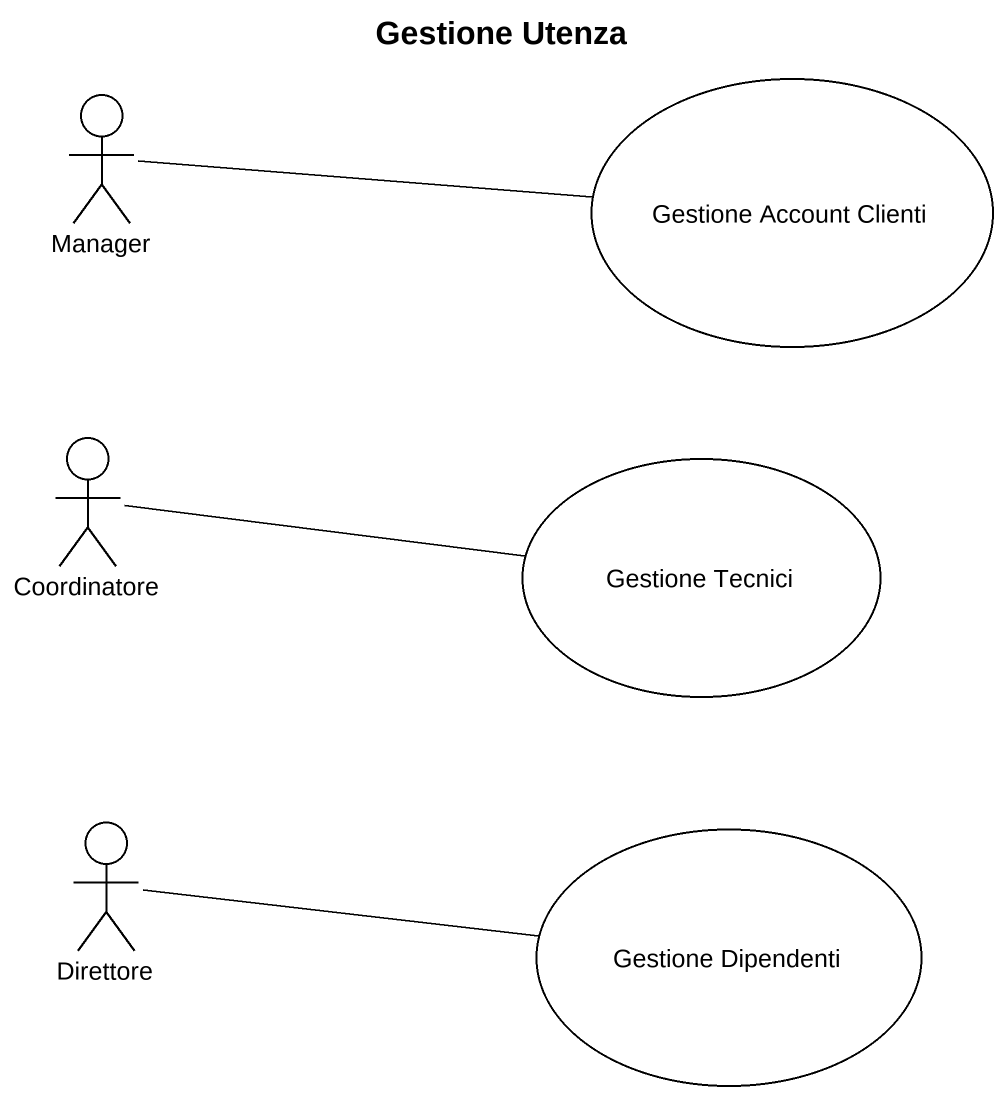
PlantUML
@startuml
title Gestione Utenza
actor Manager
usecase "Gestione Account Clienti" as Gestione_Account_Clienti
actor Coordinatore
usecase "Gestione Tecnici" as Gestione_Tecnici
actor Direttore
usecase "Gestione Dipendenti" as Gestione_Dipendenti
Manager -right- Gestione_Account_Clienti
Coordinatore -right- Gestione_Tecnici
Direttore -right- Gestione_Dipendenti
@enduml
